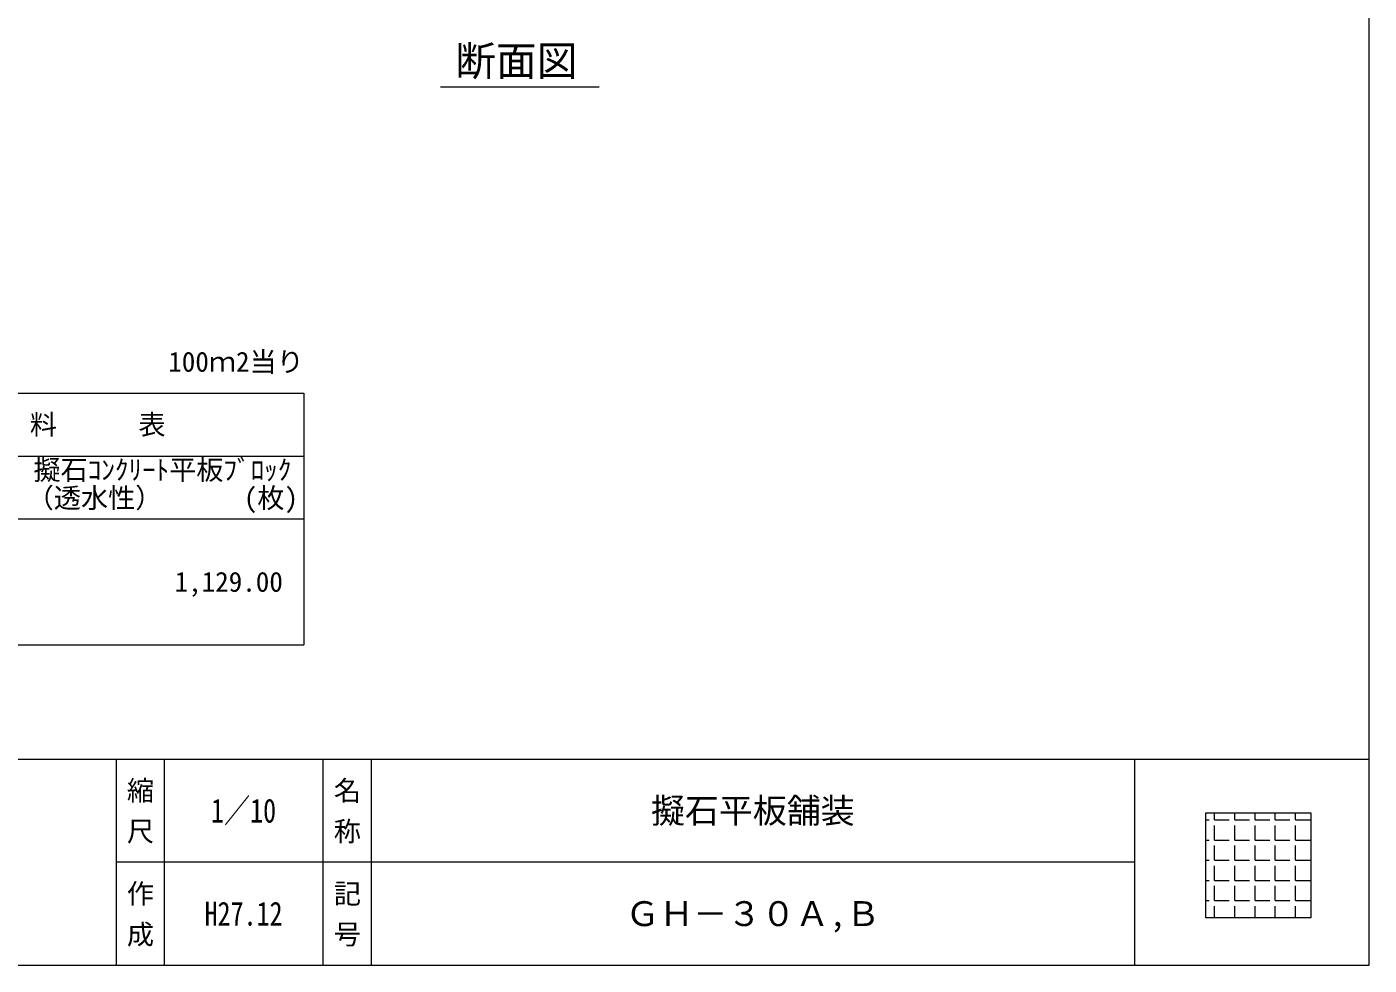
# Model space of a CAD drawing. Units: millimetres at full size, sheet at 1:10; details may follow other scales. Extents: x 1202 to 3940, y 458 to 2325.
# Drawn here: x 2659 to 3940, y 458 to 1353 of the extents above; entities that cross this region are included whole.
import ezdxf
from ezdxf.enums import TextEntityAlignment as Align

# ---------------------------------------------------------------- set-up
doc = ezdxf.new("R2010")
doc.units = ezdxf.units.MM
doc.header["$LTSCALE"] = 10
for name, color, linetype, lineweight in [('0_2', 7, 'Continuous', 13), ('_0-0_', 7, 'Continuous', 13), ('寸法', 1, 'Continuous', 13), ('本体', 7, 'Continuous', 13)]:
    doc.layers.add(name, color=color, linetype=linetype, lineweight=lineweight)
doc.styles.add('@ＭＳ ゴシック', font='')
doc.styles.add('ＭＳ ゴシック', font='')
doc.styles.get('@ＭＳ ゴシック').set_extended_font_data('@MS Gothic')
doc.styles.get('ＭＳ ゴシック').set_extended_font_data('MS Gothic')

msp = doc.modelspace()

# ---------------------------------------------------------------- linework, layer by layer
at = {"layer": '0_2'}
for p, q in [((2238.09, 1003.94), (2923.09, 1003.94)), ((2923.09, 1003.94), (2923.09, 763.94)), ((2423.09, 943.94), (2923.09, 943.94)), ((2238.09, 883.94), (2923.09, 883.94)), ((2238.09, 763.94), (2923.09, 763.94)), ((3715.84, 556.43), (2743.89, 556.43))]:
    msp.add_line(p, q, dxfattribs=at)
at = {"layer": '_0-0_', "color": 6}
msp.add_line((1201.55, 654.72), (3939.68, 654.72), dxfattribs=at)
at = {"layer": '_0-0_'}
for p, q in [((2743.89, 654.72), (2743.89, 458.14)), ((2789.85, 654.72), (2789.85, 458.14)), ((2941.33, 654.72), (2941.33, 458.25)), ((2987.29, 654.72), (2987.29, 458.14)), ((3715.84, 654.72), (3715.84, 458.14)), ((3792.25, 596.75), (3792.25, 603.45)), ((3811.5, 596.75), (3811.5, 603.45)), ((3830.75, 596.75), (3830.75, 603.45)), ((3850, 596.75), (3850, 603.45)), ((3869.25, 596.75), (3869.25, 603.45)), ((3783.94, 596.75), (3787, 596.75)), ((3792.25, 596.75), (3806.25, 596.75)), ((3792.25, 577.5), (3792.25, 591.5)), ((3811.5, 596.75), (3825.5, 596.75)), ((3811.5, 577.5), (3811.5, 591.5)), ((3830.75, 596.75), (3844.75, 596.75)), ((3830.75, 577.5), (3830.75, 591.5)), ((3850, 596.75), (3864, 596.75)), ((3850, 577.5), (3850, 591.5)), ((3869.25, 596.75), (3883.25, 596.75)), ((3869.25, 577.5), (3869.25, 591.5)), ((3783.94, 577.5), (3787, 577.5)), ((3792.25, 577.5), (3806.25, 577.5)), ((3811.5, 577.5), (3825.5, 577.5)), ((3830.75, 577.5), (3844.75, 577.5)), ((3850, 577.5), (3864, 577.5)), ((3869.25, 577.5), (3883.25, 577.5)), ((3792.25, 558.25), (3792.25, 572.25)), ((3811.5, 558.25), (3811.5, 572.25)), ((3830.75, 558.25), (3830.75, 572.25)), ((3850, 558.25), (3850, 572.25)), ((3869.25, 558.25), (3869.25, 572.25)), ((3783.94, 558.25), (3787, 558.25)), ((3792.25, 558.25), (3806.25, 558.25)), ((3792.25, 539), (3792.25, 553)), ((3811.5, 558.25), (3825.5, 558.25)), ((3811.5, 539), (3811.5, 553)), ((3830.75, 558.25), (3844.75, 558.25)), ((3830.75, 539), (3830.75, 553)), ((3850, 558.25), (3864, 558.25)), ((3850, 539), (3850, 553)), ((3869.25, 558.25), (3883.25, 558.25)), ((3869.25, 539), (3869.25, 553)), ((3783.94, 539), (3787, 539)), ((3792.25, 539), (3806.25, 539)), ((3811.5, 539), (3825.5, 539)), ((3830.75, 539), (3844.75, 539)), ((3850, 539), (3864, 539)), ((3869.25, 539), (3883.25, 539)), ((3792.25, 519.75), (3792.25, 533.75)), ((3811.5, 519.75), (3811.5, 533.75)), ((3830.75, 519.75), (3830.75, 533.75)), ((3850, 519.75), (3850, 533.75)), ((3869.25, 519.75), (3869.25, 533.75)), ((3783.94, 519.75), (3787, 519.75)), ((3792.25, 519.75), (3806.25, 519.75)), ((3792.25, 503.45), (3792.25, 514.5)), ((3811.5, 519.75), (3825.5, 519.75)), ((3811.5, 503.45), (3811.5, 514.5)), ((3830.75, 519.75), (3844.75, 519.75)), ((3830.75, 503.45), (3830.75, 514.5)), ((3850, 519.75), (3864, 519.75)), ((3850, 503.45), (3850, 514.5)), ((3869.25, 519.75), (3883.25, 519.75)), ((3869.25, 503.45), (3869.25, 514.5))]:
    msp.add_line(p, q, dxfattribs=at)
at = {"layer": '_0-0_', "color": 6}
msp.add_lwpolyline([(3939.68, 2269.96), (1201.55, 2269.96), (1201.55, 458.14), (3939.68, 458.14)], close=True, dxfattribs=at)
at = {"layer": '寸法', "color": 3}
msp.add_line((3053.6, 1296.12), (3204.89, 1296.12), dxfattribs=at)
at = {"layer": '本体'}
for p, q in [((3783.94, 603.45), (3883.94, 603.45)), ((3783.94, 503.45), (3783.94, 603.45)), ((3883.94, 603.45), (3883.94, 503.45)), ((3883.94, 503.45), (3783.94, 503.45))]:
    msp.add_line(p, q, dxfattribs=at)

# ---------------------------------------------------------------- texts
at = {"layer": '_0-0_', "color": 3, "style": 'ＭＳ ゴシック'}
msp.add_text('断面図', height=28.48, dxfattribs=at).set_placement((3067.63, 1298.27), align=Align.BOTTOM_LEFT)
at = {"layer": '_0-0_', "style": 'ＭＳ ゴシック'}
for s, p in [('100ｍ2当り', (2923.09, 1033.94)), ('1,129.00', (2903.09, 823.94))]:
    msp.add_text(s, height=18.99, dxfattribs=at).set_placement(p, align=Align.MIDDLE_RIGHT)
for s, height, p in [('材\u3000\u3000\u3000料\u3000\u3000\u3000表', 18.99, (2674.61, 973.94)), ('擬石平板舗装', 23.74, (3351.56, 605.58)), ('ＧＨ－３０Ａ,Ｂ', 23.74, (3351.56, 507.29))]:
    msp.add_text(s, height=height, dxfattribs=at).set_placement(p, align=Align.MIDDLE_CENTER)
for s, p in [('擬石ｺﾝｸﾘｰﾄ平板ﾌﾞﾛｯｸ', (2665.07, 940.29)), ('（透水性）\u3000\u3000\u3000(枚)', (2658.59, 913.49))]:
    msp.add_text(s, height=18.99, dxfattribs=at).set_placement(p, align=Align.TOP_LEFT)
at = {"layer": '_0-0_', "style": '@ＭＳ ゴシック'}
for s, p in [(' 縮 尺 ', (2766.87, 605.58)), ('名 称', (2964.31, 605.58)), ('作 成', (2766.87, 507.29)), ('記 号', (2964.31, 507.29))]:
    msp.add_text(s, height=18.99, rotation=270, dxfattribs=at).set_placement(p, align=Align.MIDDLE_CENTER)
at = {"layer": '_0-0_', "style": 'ＭＳ ゴシック', "width": 0.8}
for s, p in [('1／10', (2865.59, 605.58)), ('H27.12', (2865.59, 507.29))]:
    msp.add_text(s, height=22.79, dxfattribs=at).set_placement(p, align=Align.MIDDLE_CENTER)

doc.saveas('drawing.dxf')
